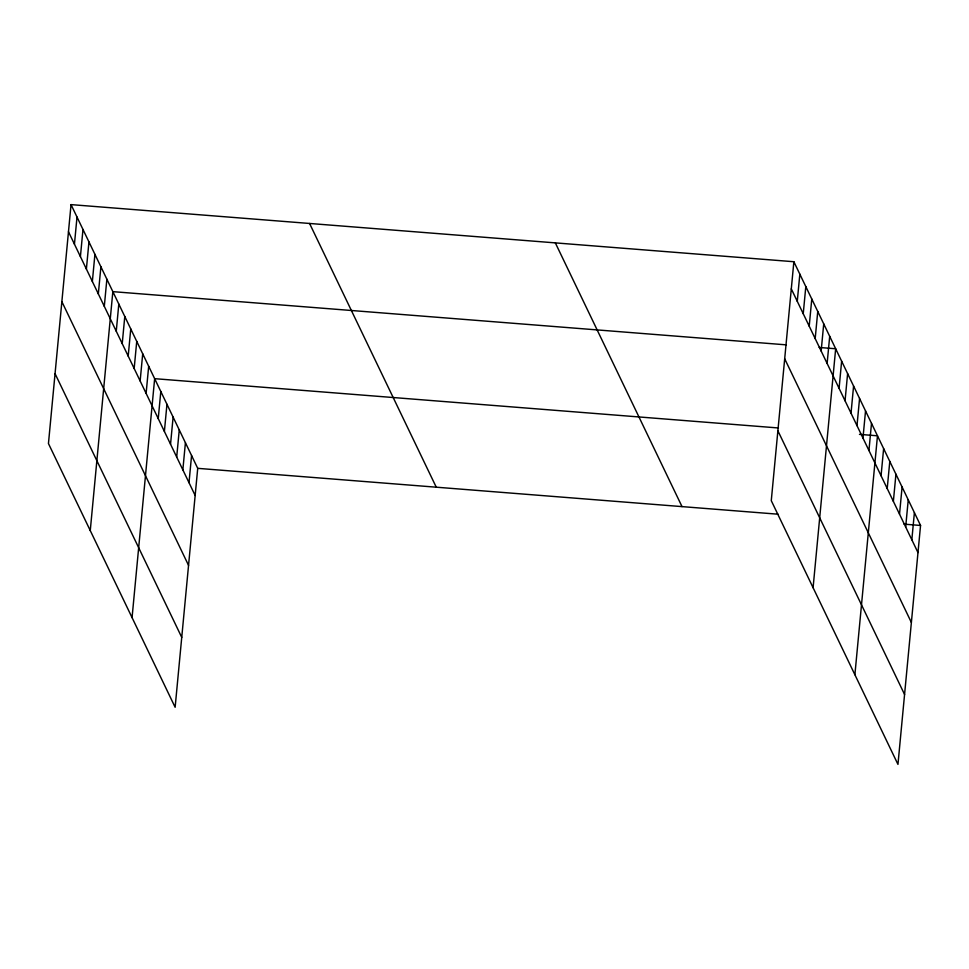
<?xml version="1.0" encoding="UTF-8"?>
<svg xmlns="http://www.w3.org/2000/svg" width="969" height="969" viewBox="0 0 969 969"><rect width="100%" height="100%" fill="white"/><g stroke="black" fill="none" stroke-linecap="round" stroke-linejoin="round"><path stroke-width="1.45" d="M71.04 204.616L48.45 443.548L175.135 707.273L197.724 468.342L71.04 204.616L793.865 261.727L920.55 525.452L897.96 764.384L771.276 500.658L793.865 261.727M74.443 244.188L77.011 217.044M80.415 256.615L82.983 229.483M86.386 269.055L88.954 241.911M92.358 281.482L94.926 254.35M98.329 293.91L100.897 266.778M104.301 306.349L106.869 279.217M90.262 530.576L112.84 291.645L786.162 344.843M116.256 331.216L118.812 304.072M122.227 343.644L124.783 316.512M128.199 356.083L130.754 328.939M134.17 368.511L136.738 341.379M140.142 380.95L142.709 353.806M146.113 393.378L148.681 366.246M132.063 617.604L154.652 378.673L778.458 427.971M158.238 418.62L160.806 391.488M164.391 431.435L166.959 404.291M170.544 444.238L173.112 417.106M176.697 457.053L179.265 429.909M182.85 469.856L185.418 442.724M189.003 482.671L191.571 455.527M797.269 301.298L799.837 274.166M803.24 313.738L805.808 286.594M809.212 326.165L811.78 299.033M815.183 338.605L817.751 311.461M821.155 351.032L823.723 323.9M827.126 363.46L829.694 336.328M813.088 587.686L835.666 348.755L819.168 347.459M839.081 388.327L841.637 361.195M845.053 400.766L847.609 373.622M851.024 413.194L853.58 386.062M856.996 425.633L859.564 398.489M862.967 438.061L865.535 410.929M868.939 450.5L871.506 423.356M854.888 674.715L877.478 435.796L859.479 434.366M881.063 475.743L883.631 448.599M887.216 488.546L889.784 461.414M893.37 501.361L895.937 474.216M899.523 514.164L902.091 487.032M905.676 526.979L908.244 499.834M911.829 539.781L914.397 512.649M197.724 468.342L778.034 514.2M904.053 524.156L920.55 525.452M791.298 288.871L917.982 552.596M784.684 358.76L911.381 622.486M777.877 430.769L904.574 694.494M555.334 242.88L682.019 506.605M309.571 223.464L436.256 487.189M68.472 231.748L195.157 495.474M61.859 301.638L188.555 565.375M55.051 373.646L181.748 637.384"/></g></svg>
